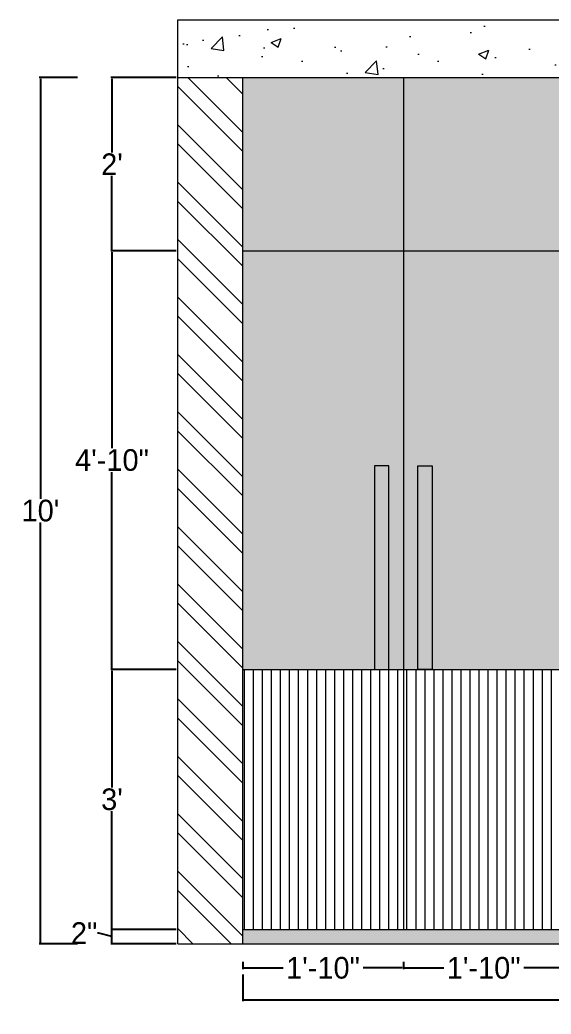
# Model space of a CAD drawing. Header units: inches. Extents: x 15448 to 46480, y -8154 to 0.
# Drawn here: x 22354.4 to 22427.9, y -5756.3 to -5618.5 of the extents above; entities that cross this region are included whole.
import ezdxf

# ---------------------------------------------------------------- set-up
doc = ezdxf.new("R2010")
doc.units = ezdxf.units.IN
doc.header["$MEASUREMENT"] = 0
doc.layers.add('IEL-HATCH-002', color=7, linetype='Continuous')
doc.styles.add('b.k', font='verdana.ttf')
doc.styles.add('HEMI', font='stylu.ttf')
doc.dimstyles.new('STANDARD$0', dxfattribs={"dimscale": 0, "dimtxt": 6, "dimasz": 3, "dimexe": 2, "dimexo": 2, "dimgap": 0, "dimtad": 0, "dimtih": 1, "dimtoh": 1, "dimdec": 1, "dimzin": 0, "dimdsep": 46, "dimlunit": 4, "dimtxsty": 'b.k', "dimcen": 2.5, "dimclrd": 256, "dimclre": 256, "dimclrt": 256, "dimadec": 0, "dimazin": 0, "dimtfac": 1, "dimtdec": 1, "dimtofl": 0, "dimtmove": 2, "dimatfit": 2, "dimfxl": 1, "dimfrac": 2, "dimtolj": 1, "dimtzin": 0, "dimlwd": 9, "dimlwe": 9, "dimarcsym": 0})

# ---------------------------------------------------------------- blocks, each defined once
blk = doc.blocks.new('*D698')
at = {"color": 254, "lineweight": -2, "transparency": 16777216}
for p, q in [((22385.23, -5749.04), (22385.23, -5750.06)), ((22407.48, -5749.04), (22407.48, -5750.06))]:
    blk.add_line(p, q, dxfattribs=at)
at = {"color": 1, "lineweight": -2, "transparency": 16777216}
for p, q in [((22385.41, -5749.88), (22390.82, -5749.88)), ((22407.3, -5749.88), (22401.89, -5749.88))]:
    blk.add_line(p, q, dxfattribs=at)
at = {"color": 1, "transparency": 16777216}
for points in [[(22385.41, -5749.85), (22385.41, -5749.91), (22385.23, -5749.88)], [(22407.3, -5749.85), (22407.3, -5749.91), (22407.48, -5749.88)]]:
    blk.add_solid(points, dxfattribs=at)
at = {"layer": 'Defpoints', "color": 0, "transparency": 16777216}
for p in [(22385.23, -5746.04), (22407.48, -5746.04), (22407.48, -5749.88)]:
    blk.add_point(p, dxfattribs=at)
at = {"color": 1, "lineweight": 5, "transparency": 16777216, "insert": (22396.35, -5749.88), "char_height": 3, "attachment_point": 5, "style": 'HEMI'}
blk.add_mtext('\\A1;1\'-10"', dxfattribs=at)
blk = doc.blocks.new('*D699')
at = {"color": 254, "lineweight": -2, "transparency": 16777216}
for p, q in [((22407.48, -5749.04), (22407.48, -5750.06)), ((22429.73, -5749.04), (22429.73, -5750.06))]:
    blk.add_line(p, q, dxfattribs=at)
at = {"color": 1, "lineweight": -2, "transparency": 16777216}
for p, q in [((22407.66, -5749.88), (22413.07, -5749.88)), ((22429.55, -5749.88), (22424.14, -5749.88))]:
    blk.add_line(p, q, dxfattribs=at)
at = {"color": 1, "transparency": 16777216}
for points in [[(22407.66, -5749.85), (22407.66, -5749.91), (22407.48, -5749.88)], [(22429.55, -5749.85), (22429.55, -5749.91), (22429.73, -5749.88)]]:
    blk.add_solid(points, dxfattribs=at)
at = {"layer": 'Defpoints', "color": 0, "transparency": 16777216}
for p in [(22407.48, -5746.04), (22429.73, -5746.04), (22429.73, -5749.88)]:
    blk.add_point(p, dxfattribs=at)
at = {"color": 1, "lineweight": 5, "transparency": 16777216, "insert": (22418.6, -5749.88), "char_height": 3, "attachment_point": 5, "style": 'HEMI'}
blk.add_mtext('\\A1;1\'-10"', dxfattribs=at)
blk = doc.blocks.new('*D703')
at = {"color": 1, "lineweight": -2, "transparency": 16777216}
for p, q in [((22365.31, -5745.05), (22365.13, -5745.05)), ((22367.13, -5745.53), (22365.31, -5745.05)), ((22367.13, -5746.35), (22367.13, -5744.71))]:
    blk.add_line(p, q, dxfattribs=at)
at = {"color": 254, "lineweight": -2, "transparency": 16777216}
for p, q in [((22376.02, -5744.53), (22366.95, -5744.53)), ((22376.02, -5746.53), (22366.95, -5746.53))]:
    blk.add_line(p, q, dxfattribs=at)
at = {"color": 1, "transparency": 16777216}
for points in [[(22367.1, -5744.71), (22367.16, -5744.71), (22367.13, -5744.53)], [(22367.1, -5746.35), (22367.16, -5746.35), (22367.13, -5746.53)]]:
    blk.add_solid(points, dxfattribs=at)
at = {"layer": 'Defpoints', "color": 0, "transparency": 16777216}
for p in [(22367.13, -5744.53), (22379.02, -5744.53), (22379.02, -5746.53)]:
    blk.add_point(p, dxfattribs=at)
at = {"color": 1, "lineweight": 5, "transparency": 16777216, "insert": (22363.27, -5745.05), "char_height": 3, "attachment_point": 5, "style": 'HEMI'}
blk.add_mtext('\\A1;2"', dxfattribs=at)
blk = doc.blocks.new('*D704')
at = {"color": 254, "lineweight": -2, "transparency": 16777216}
for p, q in [((22376.02, -5708.53), (22366.95, -5708.53)), ((22376.02, -5744.53), (22366.95, -5744.53))]:
    blk.add_line(p, q, dxfattribs=at)
at = {"color": 1, "lineweight": -2, "transparency": 16777216}
for p, q in [((22367.13, -5708.71), (22367.13, -5724.89)), ((22367.13, -5744.35), (22367.13, -5728.17))]:
    blk.add_line(p, q, dxfattribs=at)
at = {"color": 1, "transparency": 16777216}
for points in [[(22367.1, -5708.71), (22367.16, -5708.71), (22367.13, -5708.53)], [(22367.1, -5744.35), (22367.16, -5744.35), (22367.13, -5744.53)]]:
    blk.add_solid(points, dxfattribs=at)
at = {"layer": 'Defpoints', "color": 0, "transparency": 16777216}
for p in [(22367.13, -5708.53), (22379.02, -5708.53), (22379.02, -5744.53)]:
    blk.add_point(p, dxfattribs=at)
at = {"color": 1, "lineweight": 5, "transparency": 16777216, "insert": (22367.13, -5726.53), "char_height": 3, "attachment_point": 5, "style": 'HEMI'}
blk.add_mtext("\\A1;3'", dxfattribs=at)
blk = doc.blocks.new('*D705')
at = {"color": 254, "lineweight": -2, "transparency": 16777216}
for p, q in [((22376.02, -5650.53), (22366.95, -5650.53)), ((22376.02, -5708.53), (22366.95, -5708.53))]:
    blk.add_line(p, q, dxfattribs=at)
at = {"color": 1, "lineweight": -2, "transparency": 16777216}
for p, q in [((22367.13, -5650.71), (22367.13, -5677.86)), ((22367.13, -5708.35), (22367.13, -5681.2))]:
    blk.add_line(p, q, dxfattribs=at)
at = {"color": 1, "transparency": 16777216}
for points in [[(22367.1, -5650.71), (22367.16, -5650.71), (22367.13, -5650.53)], [(22367.1, -5708.35), (22367.16, -5708.35), (22367.13, -5708.53)]]:
    blk.add_solid(points, dxfattribs=at)
at = {"layer": 'Defpoints', "color": 0, "transparency": 16777216}
for p in [(22367.13, -5650.53), (22379.02, -5650.53), (22379.02, -5708.53)]:
    blk.add_point(p, dxfattribs=at)
at = {"color": 1, "lineweight": 5, "transparency": 16777216, "insert": (22367.13, -5679.53), "char_height": 3, "attachment_point": 5, "style": 'HEMI'}
blk.add_mtext('\\A1;4\'-10"', dxfattribs=at)
blk = doc.blocks.new('*D706')
at = {"color": 254, "lineweight": -2, "transparency": 16777216}
for p, q in [((22376.02, -5626.53), (22366.95, -5626.53)), ((22376.02, -5650.53), (22366.95, -5650.53))]:
    blk.add_line(p, q, dxfattribs=at)
at = {"color": 1, "lineweight": -2, "transparency": 16777216}
for p, q in [((22367.13, -5626.71), (22367.13, -5636.91)), ((22367.13, -5650.35), (22367.13, -5640.15))]:
    blk.add_line(p, q, dxfattribs=at)
at = {"color": 1, "transparency": 16777216}
for points in [[(22367.1, -5626.71), (22367.16, -5626.71), (22367.13, -5626.53)], [(22367.1, -5650.35), (22367.16, -5650.35), (22367.13, -5650.53)]]:
    blk.add_solid(points, dxfattribs=at)
at = {"layer": 'Defpoints', "color": 0, "transparency": 16777216}
for p in [(22367.13, -5626.53), (22379.02, -5626.53), (22379.02, -5650.53)]:
    blk.add_point(p, dxfattribs=at)
at = {"color": 1, "lineweight": 5, "transparency": 16777216, "insert": (22367.13, -5638.53), "char_height": 3, "attachment_point": 5, "style": 'HEMI'}
blk.add_mtext("\\A1;2'", dxfattribs=at)
blk = doc.blocks.new('*D708')
at = {"color": 254, "lineweight": -2, "transparency": 16777216}
for p, q in [((22385.23, -5750.79), (22385.23, -5754.49)), ((22522.23, -5750.79), (22522.23, -5754.49))]:
    blk.add_line(p, q, dxfattribs=at)
at = {"color": 1, "lineweight": -2, "transparency": 16777216}
for p, q in [((22385.41, -5754.31), (22448.19, -5754.31)), ((22522.05, -5754.31), (22459.26, -5754.31))]:
    blk.add_line(p, q, dxfattribs=at)
at = {"color": 1, "transparency": 16777216}
for points in [[(22385.41, -5754.28), (22385.41, -5754.34), (22385.23, -5754.31)], [(22522.05, -5754.28), (22522.05, -5754.34), (22522.23, -5754.31)]]:
    blk.add_solid(points, dxfattribs=at)
at = {"layer": 'Defpoints', "color": 0, "transparency": 16777216}
for p in [(22385.23, -5747.79), (22522.23, -5747.79), (22522.23, -5754.31)]:
    blk.add_point(p, dxfattribs=at)
at = {"color": 1, "lineweight": 5, "transparency": 16777216, "insert": (22453.73, -5754.31), "char_height": 3, "attachment_point": 5, "style": 'HEMI'}
blk.add_mtext('\\A1;11\'-5"', dxfattribs=at)
blk = doc.blocks.new('*D709')
at = {"color": 254, "lineweight": -2, "transparency": 16777216}
for p, q in [((22362.34, -5626.53), (22357.04, -5626.53)), ((22362.34, -5746.53), (22357.04, -5746.53))]:
    blk.add_line(p, q, dxfattribs=at)
at = {"color": 1, "lineweight": -2, "transparency": 16777216}
for p, q in [((22357.22, -5626.71), (22357.22, -5684.89)), ((22357.22, -5746.35), (22357.22, -5688.17))]:
    blk.add_line(p, q, dxfattribs=at)
at = {"color": 1, "transparency": 16777216}
for points in [[(22357.19, -5626.71), (22357.25, -5626.71), (22357.22, -5626.53)], [(22357.19, -5746.35), (22357.25, -5746.35), (22357.22, -5746.53)]]:
    blk.add_solid(points, dxfattribs=at)
at = {"layer": 'Defpoints', "color": 0, "transparency": 16777216}
for p in [(22357.22, -5626.53), (22365.34, -5626.53), (22365.34, -5746.53)]:
    blk.add_point(p, dxfattribs=at)
at = {"color": 1, "lineweight": 5, "transparency": 16777216, "insert": (22357.22, -5686.53), "char_height": 3, "attachment_point": 5, "style": 'HEMI'}
blk.add_mtext("\\A1;10'", dxfattribs=at)

msp = doc.modelspace()

# ---------------------------------------------------------------- hatches: boundary and pattern name
at = {"layer": 'IEL-HATCH-002', "lineweight": 5, "true_color": 0x636466, "transparency": 33554687}
h = msp.add_hatch(dxfattribs=at)
h.set_pattern_fill('AR-CONC', color=251, scale=2)
h.set_pattern_definition([(50, (2874.859, -1907.49), (14.3452037, -1.255043), [1.5, -16.5]), (355, (2874.86, -1907.49), (-2.775027, 15.043843), [1.2, -13.2]), (100.451444, (2876.055, -1907.595), (11.570177, 13.7888), [1.274804, -14.022842]), (46.1842, (2874.86, -1903.49), (21.344827, -3.310386), [2.25, -24.75]), (96.63564, (2876.638, -1903.766), (18.693239, 19.482372), [1.912207, -21.034275]), (351.18416, (2874.86, -1903.49), (18.69324, 19.482372), [1.8, -19.8]), (21, (2876.859, -1904.49), (11.938141, -8.052378), [1.5, -16.5]), (326, (2876.86, -1904.49), (4.866307, 14.503001), [1.2, -13.2]), (71.451445, (2877.854, -1905.162), (16.804448, 6.450623), [1.274804, -14.022842]), (37.5, (2874.8593, -1907.4906), (0.2431971, 6.6578771), [0, -13.04, 0, -13.4, 0, -13.25]), (7.5, (2874.859, -1907.4906), (5.2613907, 7.8882342), [0, -7.64, 0, -12.74, 0, -5.05]), (327.5, (2870.3993, -1907.4906), (10.6764487, -0.4510974), [0, -5, 0, -15.6, 0, -20.7]), (317.5, (2868.399, -1907.491), (11.6637234, 2.0020996), [0, -6.5, 0, -10.36, 0, -14.7])])
h.paths.add_polyline_path([(22531.23, -5626.53), (22531.23, -5618.53), (22376.23, -5618.53), (22376.23, -5626.53)])
at = {"layer": 'IEL-HATCH-002', "lineweight": 5, "transparency": 33554687}
h = msp.add_hatch(dxfattribs=at)
h.set_pattern_fill('ANSI32', color=1, scale=15, angle=90)
h.set_pattern_definition([(135, (5953.6633, -2744.531), (-3.9774756, -3.9774756), []), (135, (5953.6633, -2741.8795), (-3.9774756, -3.9774756), [])])
h.paths.add_polyline_path([(22385.23, -5626.53), (22376.23, -5626.53), (22376.23, -5746.53), (22385.23, -5746.53)])
h.paths.add_polyline_path([(22531.23, -5626.53), (22522.23, -5626.53), (22522.23, -5746.53), (22531.23, -5746.53)])
h = msp.add_hatch(color=256, dxfattribs=at)
h.dxf.hatch_style = 1
h.set_gradient(color1=(255, 255, 255), color2=(245, 239, 235), name='INVCYLINDER')
h.paths.add_polyline_path([(22407.48, -5650.53), (22385.23, -5650.53), (22385.23, -5708.53), (22407.48, -5708.53)])
h.paths.add_polyline_path([(22429.73, -5650.53), (22407.48, -5650.53), (22407.48, -5708.53), (22429.73, -5708.53)])
h.paths.add_polyline_path([(22429.73, -5626.53), (22407.48, -5626.53), (22407.48, -5650.53), (22429.73, -5650.53)])
h.paths.add_polyline_path([(22407.48, -5626.53), (22385.23, -5626.53), (22385.23, -5650.53), (22407.48, -5650.53)])
at = {"layer": 'IEL-HATCH-002', "lineweight": 5, "true_color": 0xc6a88b, "transparency": 33554687}
h = msp.add_hatch(color=43, dxfattribs=at)
h.dxf.hatch_style = 1
h.paths.add_polyline_path([(22405.48, -5680.31), (22403.48, -5680.31), (22403.48, -5708.53), (22405.48, -5708.53)])
h.paths.add_polyline_path([(22411.48, -5680.31), (22409.48, -5680.31), (22409.48, -5708.53), (22411.48, -5708.53)])
at = {"layer": 'IEL-HATCH-002', "lineweight": 5, "true_color": 0xd5bdae, "transparency": 33554687}
h = msp.add_hatch(dxfattribs=at)
h.set_pattern_fill('ANSI31', color=9, scale=10, angle=45)
h.set_pattern_definition([(90, (5639.2271, -2744.5311), (-1.25, 0), [])])
h.paths.add_polyline_path([(22407.48, -5708.53), (22385.23, -5708.53), (22385.23, -5744.53), (22407.48, -5744.53)])
h.paths.add_polyline_path([(22429.73, -5708.53), (22407.48, -5708.53), (22407.48, -5744.53), (22429.73, -5744.53), (22429.73, -5725.53)])
at = {"layer": 'IEL-HATCH-002', "lineweight": 5, "transparency": 33554687}
h = msp.add_hatch(color=256, dxfattribs=at)
h.dxf.hatch_style = 1
h.set_gradient(color1=(255, 255, 255), color2=(245, 239, 235), name='INVCYLINDER')
h.paths.add_polyline_path([(22429.73, -5744.53), (22385.23, -5744.53), (22385.23, -5746.53), (22429.73, -5746.53)])
h.paths.add_polyline_path([(22477.73, -5744.53), (22429.73, -5744.53), (22429.73, -5746.53), (22477.73, -5746.53)])
h.paths.add_polyline_path([(22522.23, -5744.53), (22477.73, -5744.53), (22477.73, -5746.53), (22522.23, -5746.53)])

# ---------------------------------------------------------------- linework, layer by layer
at = {"lineweight": 5}
for p, q in [((22376.23, -5618.53), (22531.23, -5618.53)), ((22376.23, -5626.53), (22376.23, -5618.53)), ((22376.23, -5746.53), (22376.23, -5626.53)), ((22376.23, -5626.53), (22531.23, -5626.53)), ((22385.23, -5746.53), (22385.23, -5626.53)), ((22407.48, -5626.53), (22407.48, -5744.53)), ((22385.23, -5650.53), (22429.73, -5650.53)), ((22385.23, -5708.53), (22429.73, -5708.53)), ((22385.23, -5744.53), (22522.23, -5744.53)), ((22376.23, -5746.53), (22531.23, -5746.53))]:
    msp.add_line(p, q, dxfattribs=at)
for points in [[(22405.48, -5708.53), (22405.48, -5680.31), (22403.48, -5680.31), (22403.48, -5708.53)], [(22409.48, -5708.53), (22409.48, -5680.31), (22411.48, -5680.31), (22411.48, -5708.53)]]:
    msp.add_lwpolyline(points, close=True, dxfattribs=at)

# ---------------------------------------------------------------- dimensions: what is measured, and where the dimension line sits
at = {"color": 1, "lineweight": 5}
for base, p1, p2, picture, middle in [((22357.22, -5626.53), (22365.34, -5746.53), (22365.34, -5626.53), '*D709', (22357.22, -5686.53)), ((22367.13, -5744.53), (22379.02, -5746.53), (22379.02, -5744.53), '*D703', (22365.04, -5745.05))]:
    dim = msp.add_linear_dim(base=base, p1=p1, p2=p2, angle=90, dimstyle='STANDARD$0', override={"dimscale": 1, "dimtxt": 3, "dimasz": 0.18, "dimexe": 0.18, "dimexo": 3, "dimgap": 0.09, "dimdec": 0, "dimtxsty": 'HEMI', "dimcen": 0.09, "dimclrd": 1, "dimclre": 254, "dimclrt": 1, "dimtdec": 0, "dimtmove": 1, "dimatfit": 3, "dimfxl": 0.03937, "dimfrac": 0, "dimlwd": 65534, "dimlwe": 65534, "dimarcsym": 1}, dxfattribs=at)
    dim.commit()
    dim.dimension.update_dxf_attribs({"geometry": picture, "text_midpoint": middle, "dimtype": 160})
for base, p1, p2, picture, middle in [((22367.13, -5626.53), (22379.02, -5650.53), (22379.02, -5626.53), '*D706', (22367.13, -5638.53)), ((22367.13, -5650.53), (22379.02, -5708.53), (22379.02, -5650.53), '*D705', (22367.13, -5679.53)), ((22367.13, -5708.53), (22379.02, -5744.53), (22379.02, -5708.53), '*D704', (22367.13, -5726.53))]:
    dim = msp.add_linear_dim(base=base, p1=p1, p2=p2, angle=90, dimstyle='STANDARD$0', override={"dimscale": 1, "dimtxt": 3, "dimasz": 0.18, "dimexe": 0.18, "dimexo": 3, "dimgap": 0.09, "dimdec": 0, "dimtxsty": 'HEMI', "dimcen": 0.09, "dimclrd": 1, "dimclre": 254, "dimclrt": 1, "dimtdec": 0, "dimtmove": 1, "dimatfit": 3, "dimfxl": 0.03937, "dimfrac": 0, "dimlwd": 65534, "dimlwe": 65534, "dimarcsym": 1}, dxfattribs=at)
    dim.commit()
    dim.dimension.update_dxf_attribs({"geometry": picture, "text_midpoint": middle})
for base, p1, p2, picture, middle in [((22407.48, -5749.88), (22385.23, -5746.04), (22407.48, -5746.04), '*D698', (22396.35, -5749.88)), ((22429.73, -5749.88), (22407.48, -5746.04), (22429.73, -5746.04), '*D699', (22418.6, -5749.88)), ((22522.23, -5754.31), (22385.23, -5747.79), (22522.23, -5747.79), '*D708', (22453.73, -5754.31))]:
    dim = msp.add_linear_dim(base=base, p1=p1, p2=p2, dimstyle='STANDARD$0', override={"dimscale": 1, "dimtxt": 3, "dimasz": 0.18, "dimexe": 0.18, "dimexo": 3, "dimgap": 0.09, "dimdec": 0, "dimtxsty": 'HEMI', "dimcen": 0.09, "dimclrd": 1, "dimclre": 254, "dimclrt": 1, "dimtdec": 0, "dimtmove": 1, "dimatfit": 3, "dimfxl": 0.03937, "dimfrac": 0, "dimlwd": 65534, "dimlwe": 65534, "dimarcsym": 1}, dxfattribs=at)
    dim.commit()
    dim.dimension.update_dxf_attribs({"geometry": picture, "text_midpoint": middle})

doc.saveas('drawing.dxf')
